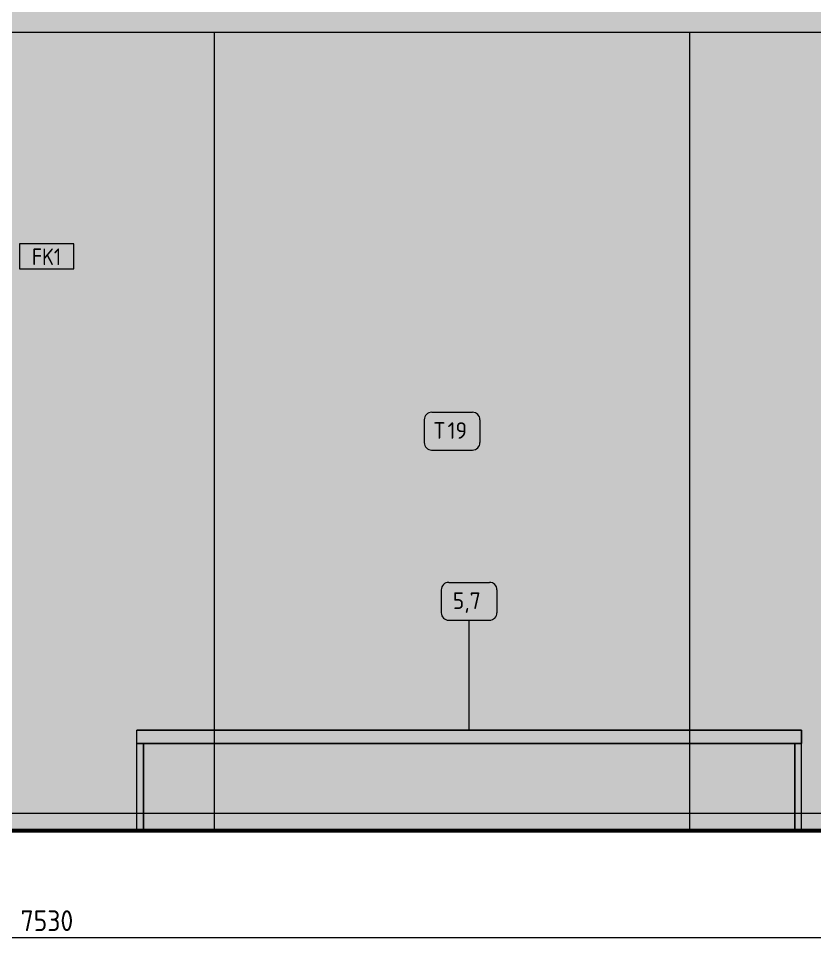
# Model space of a CAD drawing. Header units: millimetres. Extents: x 108302 to 166327, y -1987 to 21700.
# Drawn here: x 158178 to 160572, y 3846 to 6641 of the extents above; entities that cross this region are included whole.
import ezdxf

# ---------------------------------------------------------------- set-up
doc = ezdxf.new("R2010")
doc.units = ezdxf.units.MM
for name, color, linetype, lineweight in [('A-ANNO-DIMS', 7, 'Continuous', 9), ('A-ANNO-DIMS-25', 7, 'Continuous', 9), ('A-GENM', 7, 'Continuous', 9), ('A-WALL-IDEN', 7, 'Continuous', 9), ('A-WALL-PATT', 7, 'Continuous', 9), ('I-FURN-IDEN', 7, 'Continuous', 9)]:
    doc.layers.add(name, color=color, linetype=linetype, lineweight=lineweight)
for name, color, linetype, lineweight, true_color in [('A-FLOR-1', 7, 'Continuous', 9, 0x787878), ('A-FLOR-FNSH-2', 7, 'Continuous', 30, 0x3c3c3c), ('I-FURN-13', 7, 'Continuous', 9, 0x9e9e9e), ('I-FURN-2', 7, 'Continuous', 9, 0xacacac), ('I-FURN-20', 7, 'Continuous', 9, 0x949494), ('I-FURN-4', 7, 'Continuous', 9, 0xc0c0c0), ('I-FURN-6', 7, 'Continuous', 9, 0xd0d0ce)]:
    doc.layers.add(name, color=color, linetype=linetype, lineweight=lineweight, true_color=true_color)
doc.layers.add('I-FURN-3', color=7, linetype='Continuous', lineweight=9, true_color=0x7f7f7f, transparency=0.7)
doc.styles.add('GOST Common_1', font='GOST_Common.ttf', dxfattribs={"width": 0.9, "height": 50})
doc.styles.add('GOST Common_2', font='GOST_Common.ttf', dxfattribs={"height": 50})
doc.styles.add('ISOCPEUR_1', font='isocpeur.ttf', dxfattribs={"width": 0.9, "height": 62.5})
doc.dimstyles.new('ISO-2_5_0_9К_БОЛЬШОЙ_1', dxfattribs={"dimscale": 304.8, "dimtxt": 62.248823, "dimasz": 0.123031, "dimexe": 0.098425, "dimexo": 0.246063, "dimgap": 0, "dimtad": 1, "dimdec": 0, "dimrnd": 10, "dimzin": 0, "dimdsep": 46, "dimtxsty": 'ISOCPEUR_1', "dimblk1": 'OBLIQUE', "dimblk2": 'OBLIQUE', "dimsah": 1, "dimcen": 0.09, "dimdle": 0.098425, "dimazin": 0, "dimtfac": 1, "dimtdec": 4, "dimtix": 1, "dimtmove": 0, "dimatfit": 3, "dimfxl": 1, "dimtvp": 1, "dimtolj": 1, "dimtzin": 0, "dimarcsym": 2})

# ---------------------------------------------------------------- blocks, each defined once
blk = doc.blocks.new('Стол базовый прямоугольный - 5_7-26328560-Развертка 2_47-4')
at = {"layer": 'I-FURN-13'}
for p, q in [((15175.3, 4460), (15195.3, 4460)), ((15195.3, 4460), (15175.3, 4460)), ((15175.3, 4200), (15175.3, 4460)), ((15195.3, 4460), (15195.3, 4200)), ((17155.3, 4460), (17175.3, 4460)), ((17175.3, 4460), (17155.3, 4460)), ((17155.3, 4460), (17155.3, 4200)), ((17175.3, 4200), (17175.3, 4460))]:
    blk.add_line(p, q, dxfattribs=at)
at = {"layer": 'I-FURN-2'}
for p, q in [((17175.3, 4500), (15175.3, 4500)), ((15175.3, 4460), (15175.3, 4500)), ((17175.3, 4500), (17175.3, 4460)), ((15175.3, 4200), (15175.3, 4460)), ((15175.3, 4200), (15175.3, 4460)), ((15195.3, 4460), (17155.3, 4460)), ((15195.3, 4200), (15195.3, 4460)), ((15195.3, 4200), (15195.3, 4460)), ((17155.3, 4200), (17155.3, 4460)), ((17155.3, 4200), (17155.3, 4460)), ((17175.3, 4200), (17175.3, 4460)), ((17175.3, 4200), (17175.3, 4460))]:
    blk.add_line(p, q, dxfattribs=at)
at = {"layer": 'I-FURN-20'}
for p, q in [((15175.3, 4460), (15195.3, 4460)), ((15195.3, 4460), (15175.3, 4460)), ((17155.3, 4460), (17175.3, 4460)), ((17175.3, 4460), (17155.3, 4460))]:
    blk.add_line(p, q, dxfattribs=at)
at = {"layer": 'I-FURN-4'}
for p, q in [((15175.3, 4500), (17175.3, 4500)), ((15175.3, 4460), (15175.3, 4500)), ((17175.3, 4460), (17175.3, 4500)), ((17175.3, 4460), (15175.3, 4460)), ((15175.3, 4460), (15195.3, 4460)), ((15175.3, 4200), (15175.3, 4460)), ((15195.3, 4460), (15195.3, 4200)), ((17155.3, 4460), (17175.3, 4460)), ((17155.3, 4460), (17155.3, 4200)), ((17175.3, 4200), (17175.3, 4460))]:
    blk.add_line(p, q, dxfattribs=at)
blk = doc.blocks.new('Плинтус - Плинтус темный _ст_школа_-32862305-Развертка 2_47-4')
at = {"layer": 'A-GENM'}
for p, q in [((17175.3, 4250), (17635.3, 4250)), ((17635.3, 4250), (17655.3, 4250)), ((17655.3, 4250), (19615.3, 4250)), ((19615.3, 4250), (19635.3, 4250)), ((19635.3, 4250), (20659, 4250)), ((17635.3, 4200), (17175.3, 4200)), ((17655.3, 4200), (17635.3, 4200)), ((19615.3, 4200), (17655.3, 4200)), ((19635.3, 4200), (19615.3, 4200)), ((20659, 4200), (19635.3, 4200))]:
    blk.add_line(p, q, dxfattribs=at)
blk = doc.blocks.new('Мат в спортивном зале - Т19-V55-Развертка 2_47-4')
at = {"layer": 'I-FURN-3'}
h = blk.add_hatch(color=256, dxfattribs=at)
h.paths.add_polyline_path([(17353.5, 4250), (17635.3, 4250), (17635.3, 4500), (17869, 4500), (17869, 6600), (16439, 6600), (16439, 4500), (17175.3, 4500), (17175.3, 4250)])
h.paths.add_polyline_path([(17869, 4250), (17869, 4460), (17655.3, 4460), (17655.3, 4250)])
h.paths.add_polyline_path([(16439, 4250), (17155.3, 4250), (17155.3, 4460), (16439, 4460)])
h = blk.add_hatch(color=256, dxfattribs=at)
h.paths.add_polyline_path([(17655.3, 4460), (17869, 4460), (17869, 4500), (17635.3, 4500), (17635.3, 4460)])
h.paths.add_polyline_path([(16439, 4460), (17175.3, 4460), (17175.3, 4500), (16439, 4500)])
h = blk.add_hatch(color=256, dxfattribs=at)
h.paths.add_polyline_path([(17635.3, 4250), (17655.3, 4250), (17655.3, 4460), (17635.3, 4460)])
h.paths.add_polyline_path([(17155.3, 4250), (17175.3, 4250), (17175.3, 4460), (17155.3, 4460)])
h = blk.add_hatch(color=256, dxfattribs=at)
h.paths.add_polyline_path([(17353.5, 4200), (17635.3, 4200), (17635.3, 4250), (17175.3, 4250), (17175.3, 4200)])
h.paths.add_polyline_path([(17155.3, 4200), (17155.3, 4250), (16439, 4250), (16439, 4200)])
h.paths.add_polyline_path([(17869, 4200), (17869, 4250), (17655.3, 4250), (17655.3, 4200)])
h = blk.add_hatch(color=256, dxfattribs=at)
h.paths.add_polyline_path([(17655.3, 4200), (17655.3, 4250), (17635.3, 4250), (17635.3, 4200)])
h.paths.add_polyline_path([(17175.3, 4200), (17175.3, 4250), (17155.3, 4250), (17155.3, 4200)])
at = {"layer": 'I-FURN-2'}
for p, q in [((16439, 4460), (16439, 4500)), ((17869, 4460), (17869, 4500))]:
    blk.add_line(p, q, dxfattribs=at)
at = {"layer": 'I-FURN-4'}
for p, q in [((16439, 6600), (17869, 6600)), ((16439, 4500), (16439, 6600)), ((17869, 4500), (17869, 6600)), ((16439, 4200), (16439, 4460)), ((17869, 4200), (17869, 4460))]:
    blk.add_line(p, q, dxfattribs=at)
blk = doc.blocks.new('Мат в спортивном зале - Т19-V56-Развертка 2_47-4')
at = {"layer": 'I-FURN-3'}
h = blk.add_hatch(color=256, dxfattribs=at)
h.paths.add_polyline_path([(17869, 4250), (19299, 4250), (19299, 4460), (17869, 4460)])
h.paths.add_polyline_path([(19252, 4500), (19299, 4500), (19299, 6600), (17869, 6600), (17869, 4500)])
for points in [[(19252, 4460), (19299, 4460), (19299, 4500), (17869, 4500), (17869, 4460)], [(17869, 4200), (19299, 4200), (19299, 4250), (17869, 4250)]]:
    blk.add_hatch(color=256, dxfattribs=at).paths.add_polyline_path(points)
at = {"layer": 'I-FURN-2'}
for p, q in [((17869, 4460), (17869, 4500)), ((19299, 4460), (19299, 4500))]:
    blk.add_line(p, q, dxfattribs=at)
at = {"layer": 'I-FURN-4'}
for p, q in [((17869, 6600), (19299, 6600)), ((17869, 4500), (17869, 6600)), ((19299, 4500), (19299, 6600)), ((17869, 4200), (17869, 4460)), ((19299, 4200), (19299, 4460))]:
    blk.add_line(p, q, dxfattribs=at)
blk = doc.blocks.new('Мат в спортивном зале - Т19-V57-Развертка 2_47-4')
at = {"layer": 'I-FURN-3'}
h = blk.add_hatch(color=256, dxfattribs=at)
h.paths.add_polyline_path([(19615.3, 4250), (19615.3, 4460), (19299, 4460), (19299, 4250)])
h.paths.add_polyline_path([(19635.3, 4250), (20659, 4250), (20659, 4700), (20729, 4700), (20729, 6600), (19299, 6600), (19299, 4500), (19635.3, 4500), (19635.3, 4460)])
for points in [[(20715.6, 4250), (20728, 4250), (20728, 4690), (20729, 4690), (20729, 4700), (20659, 4700), (20659.2, 4250), (20710.4, 4250)], [(19615.3, 4460), (19635.3, 4460), (19635.3, 4500), (19299, 4500), (19299, 4460)], [(19615.3, 4250), (19635.3, 4250), (19635.3, 4460), (19615.3, 4460)], [(19635.3, 4200), (19635.3, 4250), (19615.3, 4250), (19615.3, 4200)], [(20710.4, 4200), (20728, 4200), (20728, 4250), (20659, 4250), (20659, 4200), (20710, 4200)]]:
    blk.add_hatch(color=256, dxfattribs=at).paths.add_polyline_path(points)
h = blk.add_hatch(color=256, dxfattribs=at)
h.paths.add_polyline_path([(19615.3, 4200), (19615.3, 4250), (19299, 4250), (19299, 4200)])
h.paths.add_polyline_path([(19635.3, 4200), (20659, 4200), (20659, 4250), (19635.3, 4250)])
at = {"layer": 'I-FURN-2'}
blk.add_line((19299, 4460), (19299, 4500), dxfattribs=at)
at = {"layer": 'I-FURN-4'}
for p, q in [((19299, 6600), (20729, 6600)), ((19299, 4500), (19299, 6600)), ((20729, 4700), (20729, 6600)), ((19299, 4200), (19299, 4460))]:
    blk.add_line(p, q, dxfattribs=at)
at = {"layer": 'I-FURN-6'}
blk.add_line((20729, 4690), (20729, 4700), dxfattribs=at)
blk = doc.blocks.new('DIMBLOCK57-Развертка 2_47-4')
at = {"layer": 'A-ANNO-DIMS-25'}
for p, q in [((154498.1, 4125), (154498.1, 3846.4)), ((154498.1, 3876.4), (154498.1, 4120)), ((162028.1, 4125), (162028.1, 3846.4)), ((162028.1, 3876.4), (162028.1, 4120)), ((154468.1, 3876.4), (162058.1, 3876.4))]:
    blk.add_line(p, q, dxfattribs=at)
at = {"layer": 'A-ANNO-DIMS-25', "lineweight": 20}
for p, q in [((154498.1, 3876.4), (154516.9, 3895.2)), ((162028.1, 3876.4), (162046.9, 3895.2)), ((154498.1, 3876.4), (154479.4, 3857.7)), ((162028.1, 3876.4), (162009.4, 3857.7))]:
    blk.add_line(p, q, dxfattribs=at)
at = {"layer": 'A-ANNO-DIMS-25', "color": 0, "insert": (158184.1, 3958.1), "char_height": 62.5, "width": 189.619, "attachment_point": 1, "line_spacing_factor": 1.149209, "style": 'ISOCPEUR_1'}
blk.add_mtext('7530', dxfattribs=at)
blk = doc.blocks.new('_Oblique')
at = {"color": 0, "linetype": 'ByBlock', "lineweight": -2}
blk.add_line((-0.5, -0.5), (0.5, 0.5), dxfattribs=at)
blk = doc.blocks.new('Марка_Мебель - В прямоуг_Balcon_Марка-25523697-Развертка 2_47-4')
at = {"layer": 'I-FURN-IDEN'}
for p, q in [((18551.4, 4922.3), (18551.4, 4853.3)), ((18573.9, 4944.8), (18696.6, 4944.8)), ((18719.1, 4922.3), (18719.1, 4853.5)), ((18573.7, 4831), (18696.6, 4831))]:
    blk.add_line(p, q, dxfattribs=at)
for centre, radius, start, end in [((18573.9, 4922.3), 22.5, 90, 180), ((18696.6, 4922.3), 22.5, 0, 90), ((18573.7, 4853.3), 22.3, 180, 270), ((18696.6, 4853.5), 22.5, 270, 0)]:
    blk.add_arc(centre, radius, start, end, dxfattribs=at)
blk = doc.blocks.new('М_стена_0001 - Типоразмер_без рамки-25382661-Развертка 2_47-4')
at = {"layer": 'A-WALL-IDEN'}
for p, q in [((17446.4, 5963.1), (17283.2, 5963.1)), ((17283.2, 5963.1), (17283.2, 5888.1)), ((17446.4, 5888.1), (17446.4, 5963.1)), ((17283.2, 5888.1), (17446.4, 5888.1))]:
    blk.add_line(p, q, dxfattribs=at)

msp = doc.modelspace()

# ---------------------------------------------------------------- hatches: boundary and pattern name
at = {"layer": 'A-FLOR-1'}
msp.add_hatch(color=256, dxfattribs=at).paths.add_polyline_path([(154454.7, 4195), (162048.1, 4195), (162048.1, 4200), (154454.7, 4200)])
at = {"layer": 'A-WALL-PATT'}
h = msp.add_hatch(color=256, dxfattribs=at)
h.paths.add_polyline_path([(161692.6, 4200), (162027.1, 4200), (162027.1, 7600), (154498.1, 7600), (154498.1, 6600), (155906.5, 6600), (155906.5, 4250), (155907.1, 4250), (155907.1, 6600), (161627.1, 6600), (161627.1, 4700), (161927.1, 4700), (161927.1, 4640), (161676.2, 4640), (161676.2, 4250), (161678.1, 4250), (161678.1, 4200)])
h.paths.add_polyline_path([(161912.4, 4330), (161894.4, 4330), (161894.4, 4347.5), (161830.4, 4347.3), (161830.4, 4330), (161812.4, 4330), (161812.4, 4347.5), (161766.4, 4347.3), (161766.4, 4330), (161748.4, 4330), (161748.4, 4630), (161766.4, 4630), (161766.4, 4612.5), (161812.4, 4612.5), (161812.4, 4630), (161830.4, 4630), (161830.4, 4612.5), (161894.4, 4612.5), (161894.4, 4630), (161912.4, 4630), (161912.4, 4347.3)])
h.paths.add_polyline_path([(161862.4, 4362.5), (161870.6, 4362.5), (161894.4, 4362.6), (161894.4, 4597.5), (161830.4, 4597.5), (161830.4, 4362.5), (161861, 4362.5)])
h.paths.add_polyline_path([(161811.3, 4362.5), (161812.4, 4362.6), (161812.4, 4597.5), (161766.4, 4597.5), (161766.4, 4362.5), (161781.6, 4362.5)])

# ---------------------------------------------------------------- linework, layer by layer
at = {"layer": 'A-FLOR-FNSH-2'}
for p, q in [((162028.1, 4200), (154454.7, 4200)), ((154454.7, 4195), (162048.1, 4195))]:
    msp.add_line(p, q, dxfattribs=at)
at = {"layer": 'I-FURN-IDEN'}
msp.add_line((159533.4, 4500), (159533.4, 4831), dxfattribs=at)

# ---------------------------------------------------------------- block references
at = {"layer": 'A-GENM'}
msp.add_blockref('Плинтус - Плинтус темный _ст_школа_-32862305-Развертка 2_47-4', (140898.1, 0), dxfattribs=at)
at = {"layer": 'A-WALL-IDEN'}
msp.add_blockref('М_стена_0001 - Типоразмер_без рамки-25382661-Развертка 2_47-4', (140898.1, 0), dxfattribs=at)
at = {"layer": 'I-FURN-2'}
msp.add_blockref('Стол базовый прямоугольный - 5_7-26328560-Развертка 2_47-4', (143358.1, 0), dxfattribs=at)
at = {"layer": 'I-FURN-4'}
for name in ['Мат в спортивном зале - Т19-V55-Развертка 2_47-4', 'Мат в спортивном зале - Т19-V56-Развертка 2_47-4', 'Мат в спортивном зале - Т19-V57-Развертка 2_47-4']:
    msp.add_blockref(name, (140898.1, 0), dxfattribs=at)
at = {"layer": 'I-FURN-IDEN'}
for p in [(140846.9, 512.1), (140898.1, 0)]:
    msp.add_blockref('Марка_Мебель - В прямоуг_Balcon_Марка-25523697-Развертка 2_47-4', p, dxfattribs=at)

# ---------------------------------------------------------------- texts
at = {"layer": 'A-WALL-IDEN', "insert": (158218.1, 5949.5), "char_height": 50, "width": 111.835, "attachment_point": 1, "style": 'GOST Common_1'}
msp.add_mtext('FK1', dxfattribs=at)
at = {"layer": 'I-FURN-IDEN', "char_height": 50, "attachment_point": 1, "style": 'GOST Common_2'}
for s, insert, width in [('\\fGOST Common|b0|i0|c204|p34|;Т', (159427.1, 5426.8), 50.105), ('19', (159468.5, 5426.8), 74.156), ('5,7', (159484.2, 4914.7), 110.232)]:
    msp.add_mtext(s, dxfattribs=dict(at, insert=insert, width=width))

# ---------------------------------------------------------------- dimensions: what is measured, and where the dimension line sits
at = {"layer": 'A-ANNO-DIMS'}
dim = msp.add_linear_dim(base=(162028.1, 3876.4), p1=(154498.1, 4200), p2=(162028.1, 4200), dimstyle='ISO-2_5_0_9К_БОЛЬШОЙ_1', override={"dimpost": '<>', "dimfxl": 7530}, dxfattribs=at)
dim.commit()
dim.dimension.update_dxf_attribs({"geometry": 'DIMBLOCK57-Развертка 2_47-4', "text_midpoint": (158263.1, 3907.7)})

doc.saveas('drawing.dxf')
